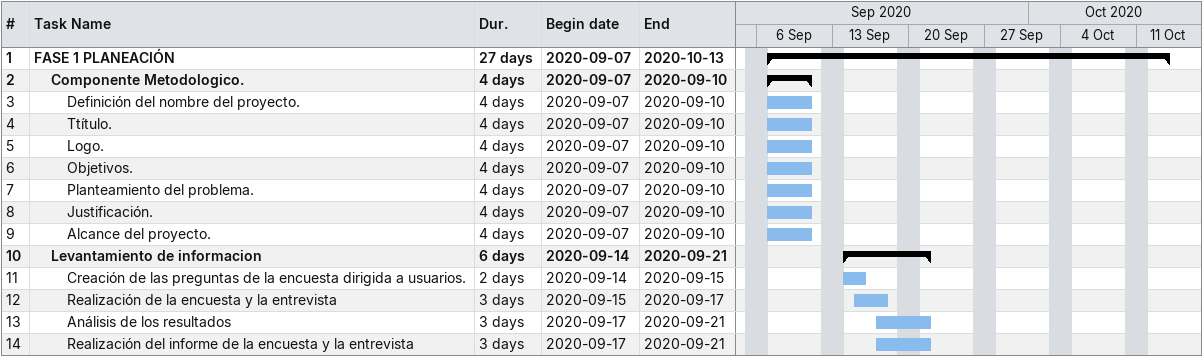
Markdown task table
| ID | Level | Task | Duration | Start | Finish |
|---|---|---|---|---|---|
| 1 | 1 | **FASE 1 PLANEACIÓN** | 27d | 2020-09-07 | 2020-10-13 |
| 2 | 2 | **Componente Metodologico.** | 4d | 2020-09-07 | 2020-09-10 |
| 3 | 3 | Definición del nombre del proyecto. | 4d | 2020-09-07 | 2020-09-10 |
| 4 | 3 | Ttítulo. | 4d | 2020-09-07 | 2020-09-10 |
| 5 | 3 | Logo. | 4d | 2020-09-07 | 2020-09-10 |
| 6 | 3 | Objetivos. | 4d | 2020-09-07 | 2020-09-10 |
| 7 | 3 | Planteamiento del problema. | 4d | 2020-09-07 | 2020-09-10 |
| 8 | 3 | Justificación. | 4d | 2020-09-07 | 2020-09-10 |
| 9 | 3 | Alcance del proyecto. | 4d | 2020-09-07 | 2020-09-10 |
| 10 | 2 | **Levantamiento de informacion** | 6d | 2020-09-14 | 2020-09-21 |
| 11 | 3 | Creación de las preguntas de la encuesta dirigida a usuarios. | 2d | 2020-09-14 | 2020-09-15 |
| 12 | 3 | Realización de la encuesta y la entrevista | 3d | 2020-09-15 | 2020-09-17 |
| 13 | 3 | Análisis de los resultados | 3d | 2020-09-17 | 2020-09-21 |
| 14 | 3 | Realización del informe de la encuesta y la entrevista | 3d | 2020-09-17 | 2020-09-21 |
